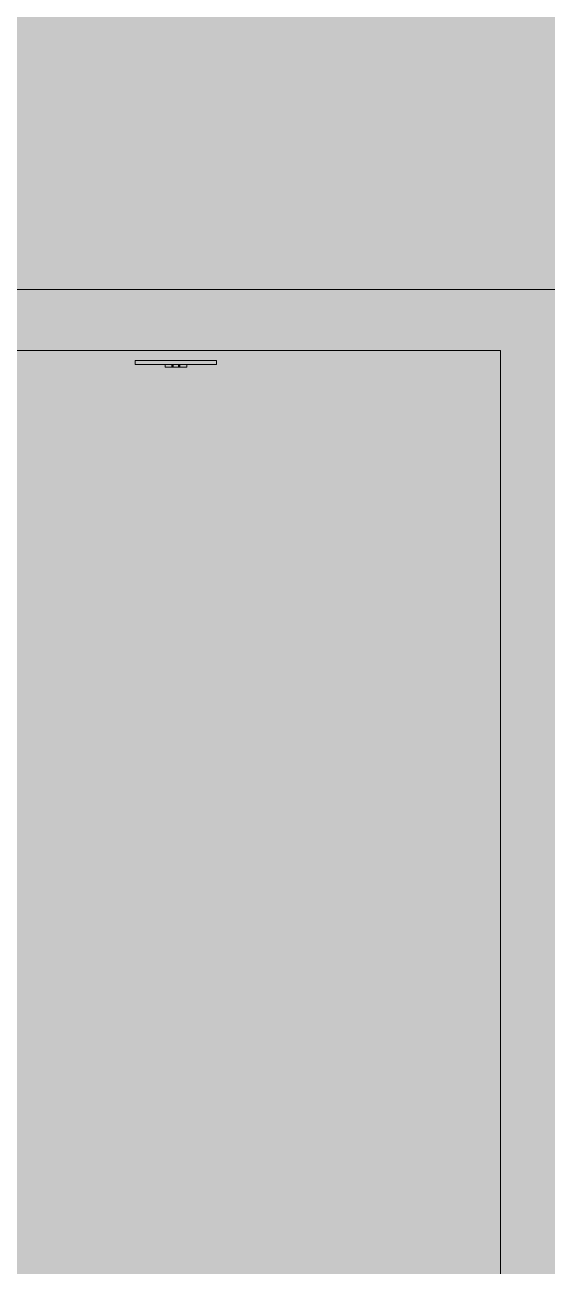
# Model space of a CAD drawing. Header units: millimetres. Extents: x 15878 to 679837, y -72324 to 391440.
# Drawn here: x 196110 to 197396, y 37322 to 40379 of the extents above; entities that cross this region are included whole.
import ezdxf

# ---------------------------------------------------------------- set-up
doc = ezdxf.new("R2010")
doc.units = ezdxf.units.MM
for name, color, linetype, lineweight in [('A-DETL-GENF', 92, 'Continuous', 5), ('A-FLOR', 192, 'Continuous', 5), ('A-GENM', 13, 'Continuous', 5), ('A-WALL', 113, 'Continuous', 5)]:
    doc.layers.add(name, color=color, linetype=linetype, lineweight=lineweight)

# ---------------------------------------------------------------- blocks, each defined once
blk = doc.blocks.new('Signage - Female_Wall Mount_ - Type 1-17078558-G_F')
at = {"layer": 'A-GENM'}
for p, q in [((25, 22.5), (225, 22.5)), ((25, 12.5), (25, 22.5)), ((225, 12.5), (25, 12.5)), ((98.3, 28.5), (114.9, 28.5)), ((98.3, 22.5), (98.3, 28.5)), ((114.9, 28.5), (114.9, 22.5)), ((114.9, 28.5), (114.9, 22.5)), ((134.9, 28.5), (114.9, 28.5)), ((114.9, 28.5), (134.9, 28.5)), ((114.9, 28.5), (134.9, 28.5)), ((114.9, 28.5), (114.9, 22.5)), ((117.2, 28.5), (132.7, 28.5)), ((117.2, 22.5), (117.2, 28.5)), ((118.3, 28.5), (118.3, 22.5)), ((131.6, 22.5), (131.6, 28.5)), ((132.7, 22.5), (132.7, 28.5)), ((134.9, 22.5), (134.9, 28.5)), ((134.9, 28.5), (151.6, 28.5)), ((134.9, 22.5), (134.9, 28.5)), ((151.6, 22.5), (151.6, 28.5)), ((225, 12.5), (225, 22.5))]:
    blk.add_line(p, q, dxfattribs=at)

msp = doc.modelspace()

# ---------------------------------------------------------------- hatches: boundary and pattern name
at = {"layer": 'A-DETL-GENF', "transparency": 33554585}
h = msp.add_hatch(color=253, dxfattribs=at)
h.paths.add_polyline_path([(193031.8, 30457.5), (193031.8, 31607.5), (195106.8, 31607.5), (195106.8, 34107.5), (202306.8, 34107.5), (202306.8, 35797.5), (205331.8, 35797.5), (205331.8, 52007.5), (202831.8, 52007.5), (202831.8, 51406.3), (202231.8, 51406.3), (202231.8, 48337.5), (196081.8, 48337.5), (196081.8, 52057.5), (193181.8, 52057.5), (193181.8, 49957.5), (189481.8, 49957.5), (189481.8, 52057.5), (177431.8, 52057.5), (177431.8, 45607.5), (166981.8, 45607.5), (166981.8, 31607.5), (190881.8, 31607.5), (190881.8, 30457.5)], flags=0)
h.paths.add_polyline_path([(178081.8, 39607.5), (177481.8, 39607.5), (177481.8, 40207.5), (178081.8, 40207.5)], flags=0)
h.paths.add_polyline_path([(199881.8, 39607.5), (199881.8, 40207.5), (200481.8, 40207.5), (200481.8, 39607.5), (199984.4, 39607.5)], flags=0)
h.paths.add_polyline_path([(189481.8, 39607.5), (189481.8, 40207.5), (190081.8, 40207.5), (190081.8, 39607.5)], flags=0)
h.paths.add_polyline_path([(178081.8, 51407.5), (177481.8, 51407.5), (177481.8, 52007.5), (178081.8, 52007.5), (178081.8, 51515.3)], flags=0)

# ---------------------------------------------------------------- linework, layer by layer
at = {"layer": 'A-FLOR'}
for p, q in [((197281.8, 39577.5), (195306.8, 39577.5)), ((197281.8, 35647.5), (197281.8, 39577.5))]:
    msp.add_line(p, q, dxfattribs=at)
at = {"layer": 'A-WALL', "color": 253}
for p, q in [((195306.8, 39727.5), (197431.8, 39727.5)), ((197281.8, 39577.5), (195306.8, 39577.5)), ((197281.8, 37247.5), (197281.8, 39577.5))]:
    msp.add_line(p, q, dxfattribs=at)

# ---------------------------------------------------------------- block references
at = {"layer": 'A-GENM', "rotation": 180}
msp.add_blockref('Signage - Female_Wall Mount_ - Type 1-17078558-G_F', (196606.8, 39565), dxfattribs=at)

doc.saveas('drawing.dxf')
